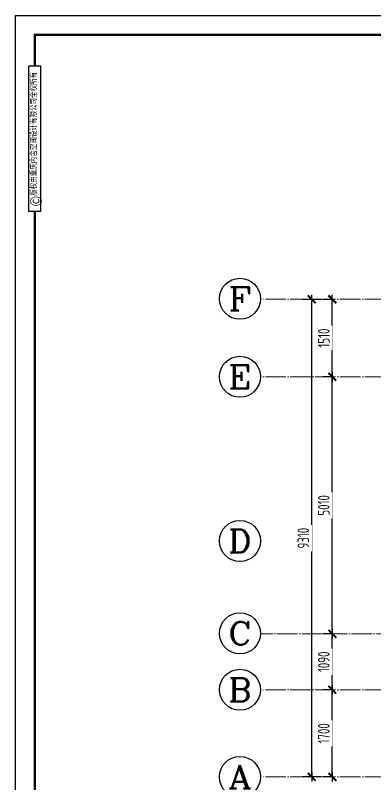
# Model space of a CAD drawing. Header units: inches. Extents: x 72 to 31856, y -22884 to -408.
# Drawn here: x 72 to 7071, y -15382 to -408 of the extents above; entities that cross this region are included whole.
import ezdxf
from ezdxf.enums import TextEntityAlignment as Align

# ---------------------------------------------------------------- set-up
doc = ezdxf.new("R2010")
doc.units = ezdxf.units.IN
doc.header["$MEASUREMENT"] = 0
doc.linetypes.add('DOTE', pattern=[2.42, 2, -0.2, 0.02, -0.2])
for name, color, linetype in [('15开关布置图-YJ', 2, 'Continuous'), ('AXIS', 1, 'Continuous'), ('AXIS_TEXT', 7, 'Continuous'), ('A图框', 7, 'Continuous'), ('D-ARCHI', 250, 'Continuous'), ('外标注', 50, 'Continuous')]:
    doc.layers.add(name, color=color, linetype=linetype)
doc.styles.add('04.YBC-外标注3.0', font='', dxfattribs={"width": 0.8, "height": 3})
doc.styles.add('_TCH_AXIS', font='COMPLEX', dxfattribs={"bigfont": 'GBCBIG'})
doc.styles.add('COMPLEX', font='COMPLEX')
doc.styles.add('HBA-DIMT', font='ARCHS.SHX', dxfattribs={"width": 0.8})
doc.styles.get('04.YBC-外标注3.0').set_extended_font_data('SimSun')
doc.dimstyles.new('HBA_40', dxfattribs={"dimscale": 50, "dimtxt": 2.5, "dimasz": 0.1, "dimexe": 2, "dimexo": 2.5, "dimgap": 0.6, "dimtad": 1, "dimdec": 0, "dimrnd": 5, "dimzin": 0, "dimtxsty": 'HBA-DIMT', "dimblk": 'HBA_DIMENSION_TICK', "dimblk1": 'HBA_DIMENSION_TICK', "dimblk2": 'HBA_DIMENSION_TICK', "dimcen": 0.125, "dimclrd": 44, "dimclre": 44, "dimclrt": 2, "dimadec": 0, "dimazin": 0, "dimtfac": 1, "dimtdec": 0, "dimtix": 1, "dimtmove": 1, "dimatfit": 3, "dimldrblk": 'HBA_Leader_Dot', "dimfxl": 0, "dimtvp": 1, "dimtfill": 1, "dimtolj": 1, "dimtzin": 0, "dimarcsym": 0})

# ---------------------------------------------------------------- blocks, each defined once
blk = doc.blocks.new('HBA_DIMENSION_TICK')
at = {"color": 0, "linetype": 'ByBlock'}
for p, q in [((-10, 0), (0, 0)), ((0, 0), (10, 0))]:
    blk.add_line(p, q, dxfattribs=at)
at = {"color": 50, "linetype": 'ByBlock'}
blk.add_solid([(-10, -7), (-7, -10), (7, 10), (10, 7)], dxfattribs=at)
blk = doc.blocks.new('*D576')
at = {"layer": 'Defpoints', "color": 0, "transparency": 16777216}
for p in [(6247, -13553), (6449, -13553), (6449, -15251)]:
    blk.add_point(p, dxfattribs=at)
at = {"layer": '外标注', "color": 44, "lineweight": -2, "transparency": 16777216}
for p, q in [((6247, -13553), (6067, -13553)), ((6247, -15242), (6247, -13562)), ((6247, -15251), (6067, -15251))]:
    blk.add_line(p, q, dxfattribs=at)
at = {"layer": '外标注', "color": 44, "lineweight": -2, "transparency": 16777216, "xscale": 9, "yscale": 9, "zscale": 9}
for p, rotation in [((6247, -13553), 90), ((6247, -15251), 270)]:
    blk.add_blockref('HBA_DIMENSION_TICK', p, dxfattribs=dict(at, rotation=rotation))
at = {"layer": '外标注', "color": 2, "transparency": 16777216, "insert": (6081, -14402), "char_height": 225, "attachment_point": 5, "rotation": 90, "style": 'HBA-DIMT', "bg_fill": 3, "box_fill_scale": 1.25, "bg_fill_color": 256, "bg_fill_true_color": 13158600, "bg_fill_transparency": 0}
blk.add_mtext('\\A1;1700', dxfattribs=at)
blk = doc.blocks.new('HBA_Leader_Dot')
at = {"color": 0, "linetype": 'ByBlock'}
blk.add_line((-5, 0), (-10, 0), dxfattribs=at)
at = {"color": 0, "linetype": 'ByBlock', "const_width": 5}
blk.add_lwpolyline([(-2.5, 0, 1), (2.5, 0, 1)], format="xyb", close=True, dxfattribs=at)
blk = doc.blocks.new('*D577')
at = {"layer": 'Defpoints', "color": 0, "transparency": 16777216}
for p in [(6247, -12463), (6449, -12463), (6449, -13553)]:
    blk.add_point(p, dxfattribs=at)
at = {"layer": '外标注', "color": 44, "lineweight": -2, "transparency": 16777216}
for p, q in [((6247, -12463), (6067, -12463)), ((6247, -13544), (6247, -12472)), ((6247, -13553), (6067, -13553))]:
    blk.add_line(p, q, dxfattribs=at)
at = {"layer": '外标注', "color": 44, "lineweight": -2, "transparency": 16777216, "xscale": 9, "yscale": 9, "zscale": 9}
for p, rotation in [((6247, -12463), 90), ((6247, -13553), 270)]:
    blk.add_blockref('HBA_DIMENSION_TICK', p, dxfattribs=dict(at, rotation=rotation))
at = {"layer": '外标注', "color": 2, "transparency": 16777216, "insert": (6081, -13008), "char_height": 225, "attachment_point": 5, "rotation": 90, "style": 'HBA-DIMT', "bg_fill": 3, "box_fill_scale": 1.25, "bg_fill_color": 256, "bg_fill_true_color": 13158600, "bg_fill_transparency": 0}
blk.add_mtext('\\A1;1090', dxfattribs=at)
blk = doc.blocks.new('*D578')
at = {"layer": 'Defpoints', "color": 0, "transparency": 16777216}
for p in [(6247, -7453), (6449, -7453), (6449, -12463)]:
    blk.add_point(p, dxfattribs=at)
at = {"layer": '外标注', "color": 44, "lineweight": -2, "transparency": 16777216}
for p, q in [((6247, -7453), (6067, -7453)), ((6247, -12454), (6247, -7462)), ((6247, -12463), (6067, -12463))]:
    blk.add_line(p, q, dxfattribs=at)
at = {"layer": '外标注', "color": 44, "lineweight": -2, "transparency": 16777216, "xscale": 9, "yscale": 9, "zscale": 9}
for p, rotation in [((6247, -7453), 90), ((6247, -12463), 270)]:
    blk.add_blockref('HBA_DIMENSION_TICK', p, dxfattribs=dict(at, rotation=rotation))
at = {"layer": '外标注', "color": 2, "transparency": 16777216, "insert": (6081, -9958), "char_height": 225, "attachment_point": 5, "rotation": 90, "style": 'HBA-DIMT', "bg_fill": 3, "box_fill_scale": 1.25, "bg_fill_color": 256, "bg_fill_true_color": 13158600, "bg_fill_transparency": 0}
blk.add_mtext('\\A1;5010', dxfattribs=at)
blk = doc.blocks.new('*D579')
at = {"layer": 'Defpoints', "color": 0, "transparency": 16777216}
for p in [(6247, -5943), (6449, -5943), (6449, -7453)]:
    blk.add_point(p, dxfattribs=at)
at = {"layer": '外标注', "color": 44, "lineweight": -2, "transparency": 16777216}
for p, q in [((6247, -5943), (6067, -5943)), ((6247, -7444), (6247, -5952)), ((6247, -7453), (6067, -7453))]:
    blk.add_line(p, q, dxfattribs=at)
at = {"layer": '外标注', "color": 44, "lineweight": -2, "transparency": 16777216, "xscale": 9, "yscale": 9, "zscale": 9}
for p, rotation in [((6247, -5943), 90), ((6247, -7453), 270)]:
    blk.add_blockref('HBA_DIMENSION_TICK', p, dxfattribs=dict(at, rotation=rotation))
at = {"layer": '外标注', "color": 2, "transparency": 16777216, "insert": (6081, -6698), "char_height": 225, "attachment_point": 5, "rotation": 90, "style": 'HBA-DIMT', "bg_fill": 3, "box_fill_scale": 1.25, "bg_fill_color": 256, "bg_fill_true_color": 13158600, "bg_fill_transparency": 0}
blk.add_mtext('\\A1;1510', dxfattribs=at)
blk = doc.blocks.new('*D580')
at = {"layer": 'Defpoints', "color": 0, "transparency": 16777216}
for p in [(5847, -5943), (6247, -5943), (6247, -15251)]:
    blk.add_point(p, dxfattribs=at)
at = {"layer": '外标注', "color": 44, "lineweight": -2, "transparency": 16777216}
for p, q in [((6022, -5943), (5667, -5943)), ((5847, -15242), (5847, -5952)), ((6022, -15251), (5667, -15251))]:
    blk.add_line(p, q, dxfattribs=at)
at = {"layer": '外标注', "color": 44, "lineweight": -2, "transparency": 16777216, "xscale": 9, "yscale": 9, "zscale": 9}
for p, rotation in [((5847, -5943), 90), ((5847, -15251), 270)]:
    blk.add_blockref('HBA_DIMENSION_TICK', p, dxfattribs=dict(at, rotation=rotation))
at = {"layer": '外标注', "color": 2, "transparency": 16777216, "insert": (5681, -10597), "char_height": 225, "attachment_point": 5, "rotation": 90, "style": 'HBA-DIMT', "bg_fill": 3, "box_fill_scale": 1.25, "bg_fill_color": 256, "bg_fill_true_color": 13158600, "bg_fill_transparency": 0}
blk.add_mtext('\\A1;9310', dxfattribs=at)
blk = doc.blocks.new('_AXISO')
blk.add_circle((0, 0), 0.5)
at = {"layer": 'AXIS_TEXT', "style": 'COMPLEX', "width": 1.041667}
blk.add_attdef('A', text='', height=0.56, dxfattribs=at).set_placement((-0.25, -0.28), (0.25, -0.28), align=Align.FIT)
blk = doc.blocks.new('gegeg')
at = {"layer": 'A图框'}
for points in [[(162587, -39218), (162587, -60008), (133187, -60008), (133187, -39218)], [(133431, -40125), (133643, -40125), (133643, -42755), (133431, -42755)]]:
    blk.add_lwpolyline(points, close=True, dxfattribs=at)
at = {"layer": 'A图框', "const_width": 42}
for points in [[(133537, -40125), (133537, -39568), (162237, -39568), (162237, -57908)], [(133537, -57908), (133537, -42755)]]:
    blk.add_lwpolyline(points, dxfattribs=at)
at = {"layer": 'A图框', "rotation": 90, "style": '04.YBC-外标注3.0'}
for s, insert, char_height, width, attachment_point in [('版权由重庆内舍空间设计有限公司全权所有', (133460, -42471), 105, 2420.6, 1), ('©', (133559, -42567), 210, 191.34, 5)]:
    blk.add_mtext(s, dxfattribs=dict(at, insert=insert, char_height=char_height, width=width, attachment_point=attachment_point))

msp = doc.modelspace()

# ---------------------------------------------------------------- block references
at = {"layer": 'AXIS'}
ref = msp.add_blockref('_AXISO', (4447.5, -5932.5), dxfattribs=dict(at, xscale=800, yscale=800, zscale=800))
ref.add_attrib('A', 'F', dxfattribs={"layer": 'AXIS_TEXT', "height": 452.5, "style": '_TCH_AXIS', "width": 1.615385}).set_placement((4221.2, -6158.8), (4673.7, -6158.8), align=Align.FIT)
ref = msp.add_blockref('_AXISO', (4447.3, -7452.8), dxfattribs=dict(at, xscale=800, yscale=800, zscale=800))
ref.add_attrib('A', 'E', dxfattribs={"layer": 'AXIS_TEXT', "height": 452.5, "style": '_TCH_AXIS', "width": 1.615385}).set_placement((4221.1, -7679.1), (4673.6, -7679.1), align=Align.FIT)
ref = msp.add_blockref('_AXISO', (4447.3, -10652.6), dxfattribs=dict(at, xscale=800, yscale=800, zscale=800))
ref.add_attrib('A', 'D', dxfattribs={"layer": 'AXIS_TEXT', "height": 452.5, "style": '_TCH_AXIS', "width": 1.5}).set_placement((4221.1, -10878.8), (4673.6, -10878.8), align=Align.FIT)
ref = msp.add_blockref('_AXISO', (4447.3, -12452.6), dxfattribs=dict(at, xscale=800, yscale=800, zscale=800))
ref.add_attrib('A', 'C', dxfattribs={"layer": 'AXIS_TEXT', "height": 452.5, "style": '_TCH_AXIS', "width": 1.4}).set_placement((4221.1, -12678.8), (4673.6, -12678.8), align=Align.FIT)
ref = msp.add_blockref('_AXISO', (4447.3, -13552.8), dxfattribs=dict(at, xscale=800, yscale=800, zscale=800))
ref.add_attrib('A', 'B', dxfattribs={"layer": 'AXIS_TEXT', "height": 452.5, "style": '_TCH_AXIS', "width": 1.5}).set_placement((4221.1, -13779.1), (4673.6, -13779.1), align=Align.FIT)
ref = msp.add_blockref('_AXISO', (4447.5, -15251.1), dxfattribs=dict(at, xscale=800, yscale=800, zscale=800))
ref.add_attrib('A', 'A', dxfattribs={"layer": 'AXIS_TEXT', "height": 452.5, "style": '_TCH_AXIS', "width": 1.3125}).set_placement((4221.3, -15477.4), (4673.8, -15477.4), align=Align.FIT)

# ---------------------------------------------------------------- dimensions: what is measured, and where the dimension line sits
at = {"layer": '外标注'}
dim = msp.add_linear_dim(base=(6247.3, -13552.8), p1=(6448.5, -15251.1), p2=(6448.5, -13552.8), angle=270, dimstyle='HBA_40', override={"dimscale": 90, "dimfxl": 200, "dimfxlon": 1}, dxfattribs=at)
dim.commit()
dim.dimension.update_dxf_attribs({"geometry": '*D576', "text_midpoint": (6080.8, -14402)})

# ---------------------------------------------------------------- next in the draw order: dimensions: what is measured, and where the dimension line sits
dim = msp.add_linear_dim(base=(6247.3, -12462.8), p1=(6448.5, -13552.8), p2=(6448.5, -12462.8), angle=270, dimstyle='HBA_40', override={"dimscale": 90, "dimfxl": 200, "dimfxlon": 1}, dxfattribs=at)
dim.commit()
dim.dimension.update_dxf_attribs({"geometry": '*D577', "text_midpoint": (6080.8, -13007.8)})

# ---------------------------------------------------------------- next in the draw order: dimensions: what is measured, and where the dimension line sits
dim = msp.add_linear_dim(base=(6247.3, -7452.8), p1=(6448.5, -12462.8), p2=(6448.5, -7452.8), angle=270, dimstyle='HBA_40', override={"dimscale": 90, "dimfxl": 200, "dimfxlon": 1}, dxfattribs=at)
dim.commit()
dim.dimension.update_dxf_attribs({"geometry": '*D578', "text_midpoint": (6080.8, -9957.8)})

# ---------------------------------------------------------------- next in the draw order: dimensions: what is measured, and where the dimension line sits
dim = msp.add_linear_dim(base=(6247.3, -5942.5), p1=(6448.5, -7452.8), p2=(6448.5, -5942.5), angle=270, dimstyle='HBA_40', override={"dimscale": 90, "dimfxl": 200, "dimfxlon": 1}, dxfattribs=at)
dim.commit()
dim.dimension.update_dxf_attribs({"geometry": '*D579', "text_midpoint": (6080.8, -6697.7)})

# ---------------------------------------------------------------- next in the draw order: dimensions: what is measured, and where the dimension line sits
dim = msp.add_linear_dim(base=(5847.3, -5942.5), p1=(6247.3, -15251.1), p2=(6247.3, -5942.5), angle=90, dimstyle='HBA_40', override={"dimscale": 90, "dimfxl": 200, "dimfxlon": 1}, dxfattribs=at)
dim.commit()
dim.dimension.update_dxf_attribs({"geometry": '*D580', "text_midpoint": (5680.8, -10596.8)})

# ---------------------------------------------------------------- next in the draw order: linework, layer by layer
at = {"layer": 'D-ARCHI', "color": 251, "linetype": 'DOTE', "lineweight": 5, "ltscale": 200}
for p, q in [((25187.3, -5942.5), (4860.1, -5942.5)), ((25187.3, -7452.8), (4847.3, -7452.8)), ((11377, -12462.8), (4860.1, -12462.8)), ((25187.3, -13552.8), (4860.1, -13552.8)), ((25187.3, -15251.1), (4860.1, -15251.1))]:
    msp.add_line(p, q, dxfattribs=at)

# ---------------------------------------------------------------- next in the draw order: block references
at = {"layer": '15开关布置图-YJ', "color": 2, "xscale": 1.081091401797356, "yscale": 1.081091401797356, "zscale": 1.081091401797356}
msp.add_blockref('gegeg', (-143915.6, 41989.4), dxfattribs=at)

doc.saveas('drawing.dxf')
